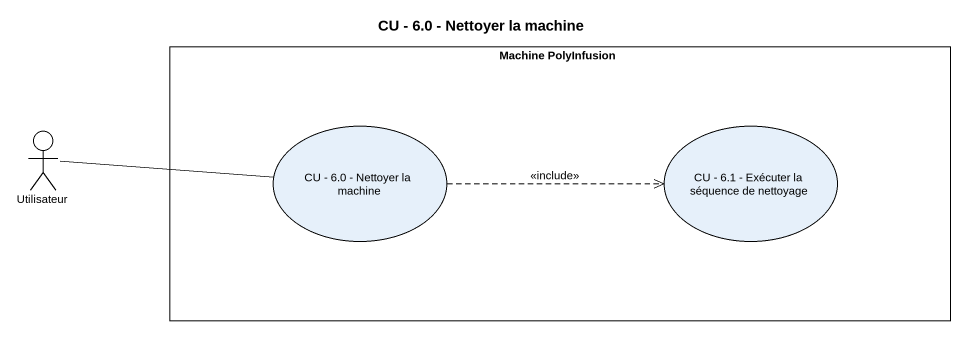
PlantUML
@startuml
title CU - 6.0 - Nettoyer la machine
rectangle "Machine PolyInfusion" as Machine_PolyInfusion {
  usecase "CU - 6.0 - Nettoyer la machine" as CU_6_0_Nettoyer_la_machine
  usecase "CU - 6.1 - Exécuter la séquence de nettoyage" as CU_6_1_Exécuter_la_séquence
}
actor Utilisateur
Utilisateur -right- CU_6_0_Nettoyer_la_machine
CU_6_0_Nettoyer_la_machine .right.> CU_6_1_Exécuter_la_séquence : <<include>>
@enduml
